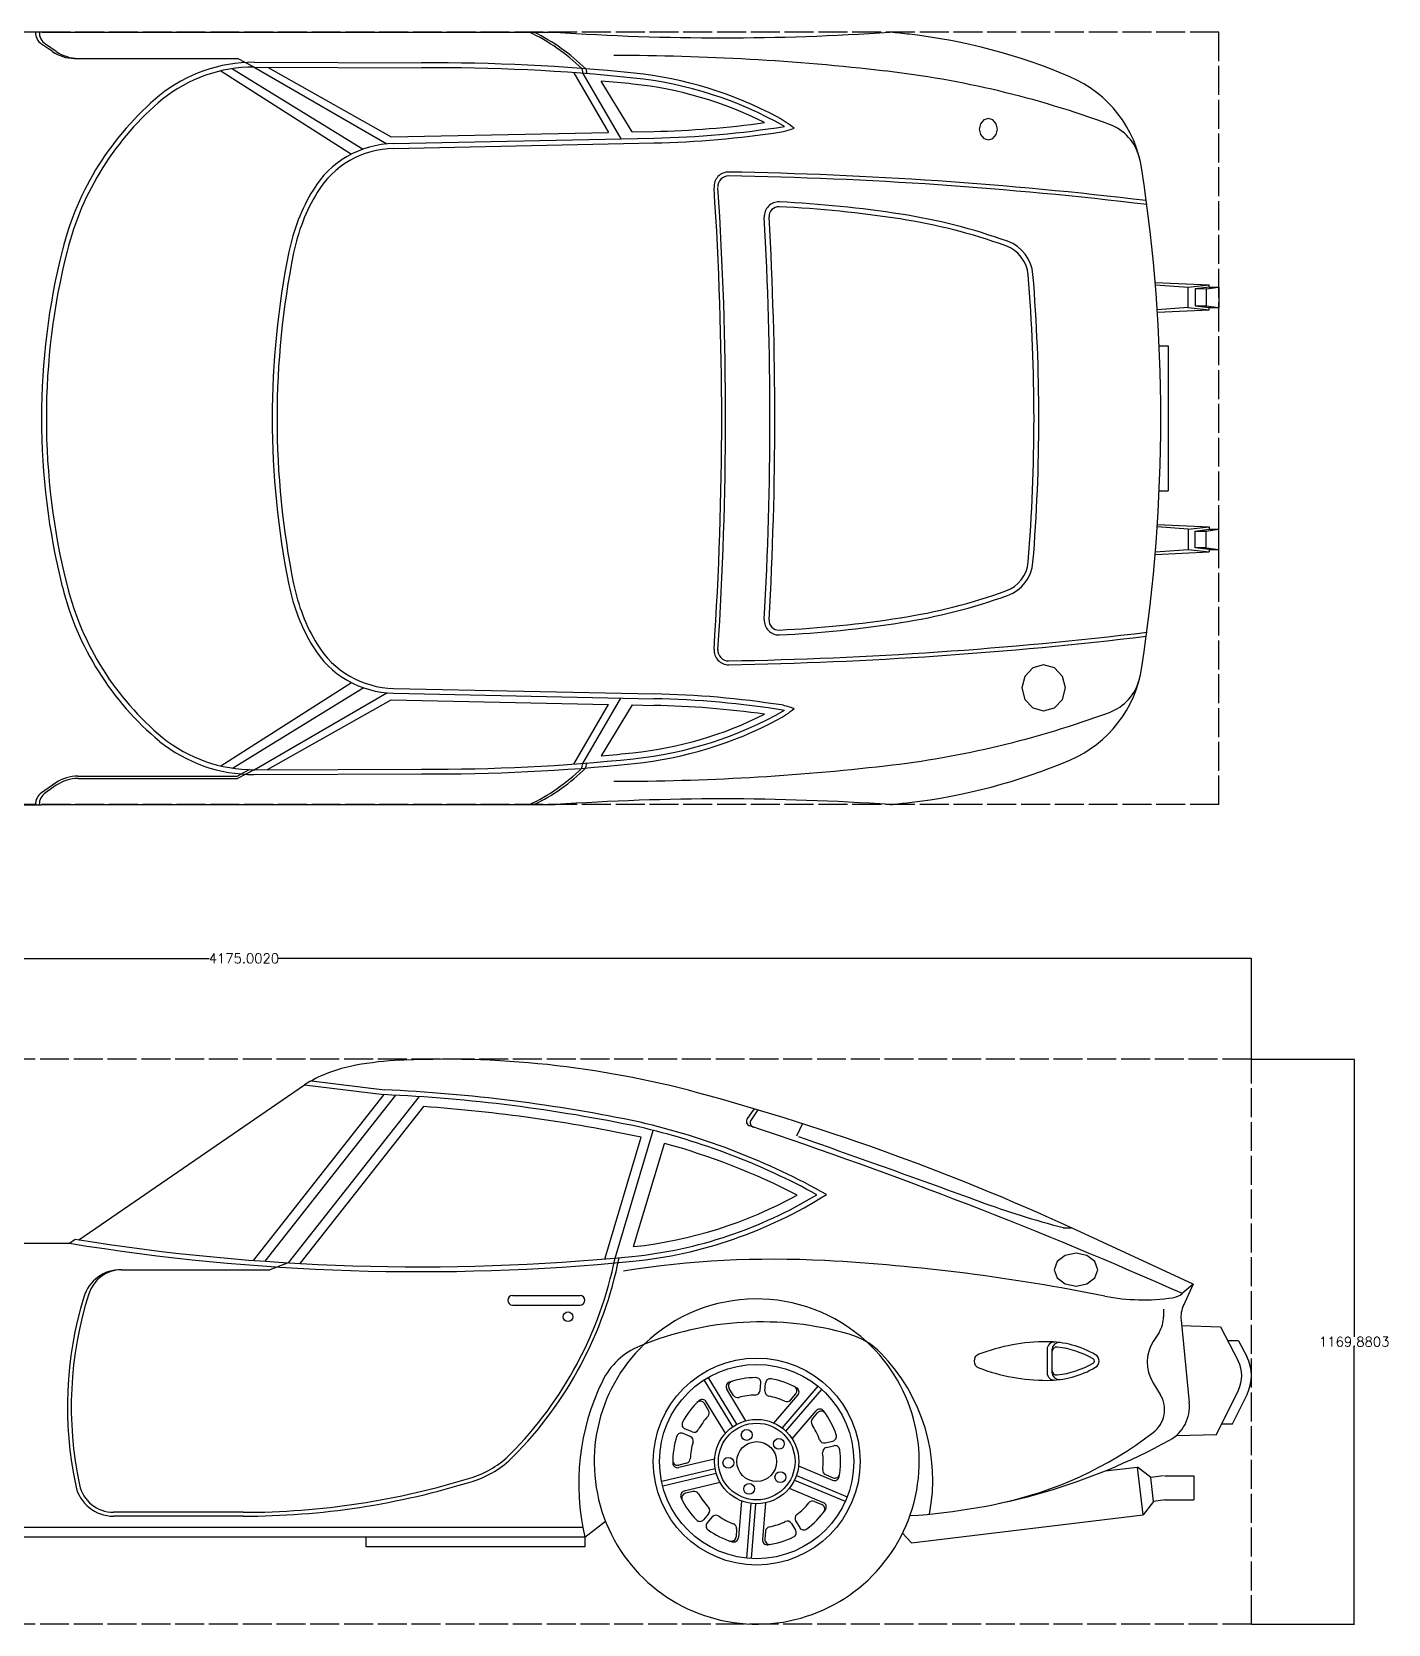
# Model space of a CAD drawing. Extents: x 1843 to 8456, y 2635 to 5933.
# Drawn here: x 5646 to 8456, y 2635 to 5933 of the extents above; entities that cross this region are included whole.
import ezdxf

# ---------------------------------------------------------------- set-up
doc = ezdxf.new("R2010")
doc.units = 0
doc.header["$LTSCALE"] = 10
doc.header["$MEASUREMENT"] = 0
doc.linetypes.add('DASHED', pattern=[7, 6, -1])
doc.layers.get('0').update_dxf_attribs({"linetype": 'DASHED'})
doc.layers.add('SYMBOLS', color=6, linetype='Continuous')
doc.styles.get("Standard").update_dxf_attribs({"font": 'txt', "bigfont": 'bigfont'})
doc.dimstyles.get("Standard").update_dxf_attribs({"dimtxt": 20, "dimasz": 0.18, "dimexe": 0.18, "dimexo": 0.0625, "dimgap": 0.09, "dimtad": 0, "dimtih": 1, "dimtoh": 1, "dimdec": 4, "dimzin": 0, "dimdsep": 46, "dimtxsty": 'Standard', "dimcen": 0.09, "dimadec": 0, "dimazin": 0, "dimtfac": 1, "dimtdec": 4, "dimtofl": 0, "dimtmove": 0, "dimatfit": 3, "dimfxl": 1, "dimtolj": 1, "dimtzin": 0, "dimarcsym": 0})

# ---------------------------------------------------------------- blocks, each defined once
blk = doc.blocks.new('*D2')
at = {"color": 0, "linetype": 'Continuous', "lineweight": -2, "transparency": 16777216}
for p, q in [((3997.7, 3804.5), (3997.7, 4013.8)), ((3997.9, 4013.6), (6013.5, 4013.6)), ((8172.5, 4013.6), (6157, 4013.6)), ((8172.7, 3804.5), (8172.7, 4013.8))]:
    blk.add_line(p, q, dxfattribs=at)
at = {"color": 0, "linetype": 'Continuous', "transparency": 16777216}
for points in [[(3997.9, 4013.7), (3997.9, 4013.6), (3997.7, 4013.6)], [(8172.5, 4013.7), (8172.5, 4013.6), (8172.7, 4013.6)]]:
    blk.add_solid(points, dxfattribs=at)
at = {"layer": 'Defpoints', "color": 0, "linetype": 'Continuous', "transparency": 16777216}
for p in [(8172.7, 4013.6), (3997.7, 3804.5), (8172.7, 3804.5)]:
    blk.add_point(p, dxfattribs=at)
at = {"color": 0, "linetype": 'Continuous', "transparency": 16777216, "insert": (6085.2, 4013.6), "char_height": 20, "attachment_point": 5}
blk.add_mtext('\\A1;4175.0020', dxfattribs=at)
blk = doc.blocks.new('*D3')
at = {"color": 0, "linetype": 'Continuous', "lineweight": -2, "transparency": 16777216}
for p, q in [((8172.8, 3804.5), (8386.1, 3804.5)), ((8385.9, 3804.3), (8385.9, 3229.6)), ((8385.9, 2634.8), (8385.9, 3209.4)), ((8172.8, 2634.6), (8386.1, 2634.6))]:
    blk.add_line(p, q, dxfattribs=at)
at = {"color": 0, "linetype": 'Continuous', "transparency": 16777216}
for points in [[(8385.9, 3804.3), (8385.9, 3804.3), (8385.9, 3804.5)], [(8385.9, 2634.8), (8385.9, 2634.8), (8385.9, 2634.6)]]:
    blk.add_solid(points, dxfattribs=at)
at = {"layer": 'Defpoints', "color": 0, "linetype": 'Continuous', "transparency": 16777216}
for p in [(8172.7, 3804.5), (8172.7, 2634.6), (8385.9, 2634.6)]:
    blk.add_point(p, dxfattribs=at)
at = {"color": 0, "linetype": 'Continuous', "transparency": 16777216, "insert": (8385.9, 3219.5), "char_height": 20, "attachment_point": 5}
blk.add_mtext('\\A1;1169.8803', dxfattribs=at)

msp = doc.modelspace()

# ---------------------------------------------------------------- linework, layer by layer
for p, q in [((8105.59619, 5931.91296), (3930.59619, 5931.91296)), ((8105.59619, 4332.007), (8105.59619, 5931.91296)), ((8105.59619, 4332.007), (3930.59619, 4332.007)), ((8172.712, 3804.47335), (3997.71, 3804.47335)), ((8172.712, 2634.59309), (8172.712, 3804.47335)), ((8172.712, 2634.59309), (3997.71, 2634.59309))]:
    msp.add_line(p, q)
at = {"layer": 'SYMBOLS'}
for p, q in [((5688.36619, 5891.85998), (5666.01619, 5907.25998)), ((5666.37619, 5931.95998), (6729.86619, 5931.95998)), ((5696.37619, 5891.88998), (5674.02619, 5907.29998)), ((5733.77619, 5877.71998), (6072.07619, 5877.71998)), ((6106.10619, 5859.51998), (6072.07619, 5877.71998)), ((6037.22619, 5851.71998), (6307.93619, 5679.08998)), ((6061.28619, 5856.27998), (6332.47619, 5689.69998)), ((6106.10619, 5859.51998), (6381.13619, 5700.38998)), ((6106.10619, 5859.51998), (6453.66619, 5858.26998)), ((6106.14619, 5869.51998), (6453.70619, 5868.26998)), ((6134.05619, 5859.41998), (6390.30619, 5714.93998)), ((6769.07619, 5847.83998), (6840.91619, 5724.39998)), ((6785.07619, 5856.67998), (6787.22619, 5846.47998)), ((6787.22619, 5846.47998), (6866.02619, 5711.07998)), ((6793.42619, 5856.02998), (6795.57619, 5845.82998)), ((6889.33619, 5725.41998), (6825.59619, 5830.76998)), ((7611.27619, 5742.30998), (7608.73619, 5731.20998)), ((7618.21619, 5750.42998), (7611.27619, 5742.30998)), ((7627.70619, 5753.39998), (7618.21619, 5750.42998)), ((7637.19619, 5750.42998), (7627.70619, 5753.39998)), ((7644.14619, 5742.30998), (7637.19619, 5750.42998)), ((7646.68619, 5731.20998), (7644.14619, 5742.30998)), ((6390.30619, 5714.93998), (6840.91619, 5724.39998)), ((6395.18619, 5701.17998), (6934.77619, 5712.51998)), ((6889.33619, 5725.41998), (6934.48619, 5726.36998)), ((7608.73619, 5731.20998), (7611.27619, 5720.11998)), ((7611.27619, 5720.11998), (7618.21619, 5711.99998)), ((7618.21619, 5711.99998), (7627.70619, 5709.01998)), ((7627.70619, 5709.01998), (7637.19619, 5711.99998)), ((7637.19619, 5711.99998), (7644.14619, 5720.11998)), ((7644.14619, 5720.11998), (7646.68619, 5731.20998)), ((6395.39619, 5691.18998), (6934.98619, 5702.51998)), ((7973.40619, 5413.55998), (8085.59619, 5408.56998)), ((7973.81619, 5408.56998), (8041.79619, 5403.71998)), ((8041.79619, 5403.71998), (8085.59619, 5408.56998)), ((8041.79619, 5361.64998), (8041.79619, 5403.71998)), ((8085.59619, 5403.71998), (8056.56619, 5400.05998)), ((8056.56619, 5400.05998), (8056.56619, 5365.29998)), ((8079.09619, 5400.05998), (8059.34619, 5399.91998)), ((8079.09619, 5400.05998), (8105.59619, 5403.71998)), ((8079.09619, 5400.05998), (8079.09619, 5365.29998)), ((8085.59619, 5403.71998), (8085.59619, 5408.56998)), ((8085.59619, 5403.71998), (8105.59619, 5403.71998)), ((8105.59619, 5403.71998), (8105.59619, 5361.64998)), ((8041.79619, 5361.64998), (7977.63619, 5356.80998)), ((7977.96619, 5351.80998), (8085.59619, 5356.80998)), ((8041.79619, 5361.64998), (8085.59619, 5356.80998)), ((8056.56619, 5365.29998), (8079.09619, 5365.29998)), ((8056.56619, 5365.29998), (8085.59619, 5361.64998)), ((8079.09619, 5365.29998), (8105.59619, 5361.64998)), ((8085.59619, 5361.64998), (8105.59619, 5361.64998)), ((8085.59619, 5356.80998), (8085.59619, 5361.64998)), ((7981.75619, 5281.95998), (8000.59619, 5281.95998)), ((8000.59619, 5281.95998), (8000.59619, 4981.95998)), ((7981.75619, 4981.95998), (8000.59619, 4981.95998)), ((8041.79619, 4902.26998), (7977.63619, 4907.10998)), ((7977.96619, 4912.10998), (8085.59619, 4907.10998)), ((8041.79619, 4902.26998), (8085.59619, 4907.10998)), ((8041.79619, 4902.26998), (8041.79619, 4860.19998)), ((8056.56619, 4898.61998), (8085.59619, 4902.26998)), ((8056.56619, 4863.85998), (8056.56619, 4898.61998)), ((8056.56619, 4898.61998), (8079.09619, 4898.61998)), ((8079.09619, 4898.61998), (8105.59619, 4902.26998)), ((8079.09619, 4863.85998), (8079.09619, 4898.61998)), ((8085.59619, 4907.10998), (8085.59619, 4902.26998)), ((8085.59619, 4902.26998), (8105.59619, 4902.26998)), ((8105.59619, 4860.19998), (8105.59619, 4902.26998)), ((7973.40619, 4850.35998), (8085.59619, 4855.34998)), ((7973.81619, 4855.34998), (8041.79619, 4860.19998)), ((8041.79619, 4860.19998), (8085.59619, 4855.34998)), ((8085.59619, 4860.19998), (8056.56619, 4863.85998)), ((8079.09619, 4863.85998), (8059.34619, 4863.99998)), ((8079.09619, 4863.85998), (8105.59619, 4860.19998)), ((8085.59619, 4860.19998), (8085.59619, 4855.34998)), ((8085.59619, 4860.19998), (8105.59619, 4860.19998)), ((7742.29619, 4621.59998), (7719.79619, 4615.19998)), ((7764.79619, 4615.19998), (7742.29619, 4621.59998)), ((6037.22619, 4412.19998), (6307.93619, 4584.82998)), ((7703.32619, 4597.71998), (7697.29619, 4573.83998)), ((7719.79619, 4615.19998), (7703.32619, 4597.71998)), ((7781.26619, 4597.71998), (7764.79619, 4615.19998)), ((7787.29619, 4573.83998), (7781.26619, 4597.71998)), ((6061.28619, 4407.63998), (6332.47619, 4574.21998)), ((6106.10619, 4404.39998), (6381.13619, 4563.52998)), ((6395.18619, 4562.73998), (6934.77619, 4551.39998)), ((6395.39619, 4572.72998), (6934.98619, 4561.39998)), ((6787.22619, 4417.43998), (6866.02619, 4552.83998)), ((7697.29619, 4573.83998), (7703.32619, 4549.95998)), ((7781.26619, 4549.95998), (7787.29619, 4573.83998)), ((6134.05619, 4404.49998), (6390.30619, 4548.97998)), ((6390.30619, 4548.97998), (6840.91619, 4539.51998)), ((6769.07619, 4416.07998), (6840.91619, 4539.51998)), ((6889.33619, 4538.49998), (6825.59619, 4433.14998)), ((6889.33619, 4538.49998), (6934.48619, 4537.54998)), ((7703.32619, 4549.95998), (7719.79619, 4532.47998)), ((7719.79619, 4532.47998), (7742.29619, 4526.07998)), ((7742.29619, 4526.07998), (7764.79619, 4532.47998)), ((7764.79619, 4532.47998), (7781.26619, 4549.95998)), ((5741.02619, 4391.19998), (6072.07619, 4391.19998)), ((6096.96619, 4404.51998), (6072.07619, 4391.19998)), ((6106.10619, 4404.39998), (6072.07619, 4386.19998)), ((6106.10619, 4404.39998), (6453.66619, 4405.64998)), ((6106.14619, 4394.39998), (6453.70619, 4395.64998)), ((6785.07619, 4407.23998), (6787.22619, 4417.43998)), ((6793.42619, 4407.88998), (6795.57619, 4418.08998)), ((5695.61619, 4377.05998), (5666.01619, 4356.65998)), ((5696.37619, 4372.02998), (5674.02619, 4356.61998)), ((5741.83619, 4386.19998), (6072.07619, 4386.19998)), ((5666.37619, 4331.95998), (6729.86619, 4331.95998))]:
    msp.add_line(p, q, dxfattribs=at)
at = {"layer": 'SYMBOLS', "linetype": 'Continuous'}
for p, q in [((6225.26, 3760.23), (6376.3, 3741.2)), ((5742.88, 3430.54), (6210.89, 3751.97)), ((6375.05, 3731.27), (6104.34, 3388)), ((6399.59, 3730.09), (6128.4, 3386.21)), ((6448.25, 3727.21), (6176.81, 3383.01)), ((6210.89, 3751.97), (6375.05, 3731.27)), ((6457.42, 3706.53), (6201.17, 3381.59)), ((7142.36, 3702.06), (7128.15, 3681.68)), ((7150.36, 3699.68), (7136.12, 3678.96)), ((7242.36, 3671.25), (7230.39, 3645.47)), ((6832.92, 3390.88), (6908.03, 3643.05)), ((6854.34, 3392.75), (6933.14, 3657.29)), ((6892.71, 3416.49), (6956.45, 3630.46)), ((5723.78, 3423.48), (5735.72, 3431.68)), ((7782.9, 3455.76), (7799.44, 3455.76)), ((8052.18, 3338.43), (7827.14, 3442.99)), ((5309.39, 3423.48), (5723.78, 3423.48)), ((7786.91, 3398.3), (7770.44, 3385.81)), ((7809.41, 3402.87), (7786.91, 3398.3)), ((7831.91, 3398.3), (7809.41, 3402.87)), ((7848.38, 3385.81), (7831.91, 3398.3)), ((5830.98, 3368.65), (6139.19, 3368.65)), ((6176.81, 3383.01), (6139.19, 3368.65)), ((7770.44, 3385.81), (7764.41, 3368.76)), ((7764.41, 3368.76), (7770.44, 3351.7)), ((7854.41, 3368.76), (7848.38, 3385.81)), ((7848.38, 3351.7), (7854.41, 3368.76)), ((7770.44, 3351.7), (7786.91, 3339.21)), ((7786.91, 3339.21), (7809.41, 3334.64)), ((7809.41, 3334.64), (7831.91, 3339.21)), ((7831.91, 3339.21), (7848.38, 3351.7)), ((8052.18, 3338.43), (8029.48, 3319.51)), ((8052.18, 3338.43), (8031.11, 3293.08)), ((6641.7, 3315.49), (6781.8, 3315.49)), ((6641.7, 3295.49), (6781.8, 3295.49)), ((7990.65, 3287.15), (7990.65, 3270.96)), ((7981.36, 3238.89), (7969.35, 3219.9)), ((8027.03, 3264.43), (8044.12, 3093.55)), ((8028.16, 3253.14), (8108.91, 3250.51)), ((8108.91, 3250.51), (8145.3, 3179.7)), ((7749.49, 3203.95), (7749.49, 3155.17)), ((7759.47, 3202.87), (7759.47, 3156.25)), ((8123.68, 3221.76), (8146.38, 3221.76)), ((8146.21, 3221.68), (8163.09, 3188.84)), ((7098.09, 3043.31), (7038.88, 3140.62)), ((7106.63, 3048.51), (7047.42, 3145.82)), ((7154.72, 3118.32), (7156.03, 3134.4)), ((7164.68, 3117.51), (7166, 3133.58)), ((7968.77, 3135.3), (7984.03, 3110.44)), ((7125.54, 3055.9), (7085.87, 3121.11)), ((7099.38, 3108.51), (7090.75, 3122.7)), ((7183.32, 3051.18), (7233.07, 3109.06)), ((7200.77, 3040.8), (7275.02, 3127.19)), ((7208.36, 3034.28), (7282.61, 3120.67)), ((7217.68, 3098.83), (7228.51, 3111.43)), ((8100.41, 3027.44), (8145.79, 3119.41)), ((8133.71, 3049.73), (8163.73, 3110.56)), ((7048.13, 3077.32), (7039.49, 3091.51)), ((7082.83, 3029.91), (7043.15, 3095.12)), ((7221.24, 3018.58), (7270.99, 3076.47)), ((7263.19, 3059.72), (7274.01, 3072.32)), ((7013.99, 3032.69), (6999.11, 3038.91)), ((8111.41, 3049.73), (8133.71, 3049.73)), ((7010.13, 3023.46), (6995.25, 3029.68)), ((7289.61, 3010.13), (7305.31, 3013.84)), ((7291.92, 3000.4), (7307.61, 3004.11)), ((8017.26, 3025.44), (8100.41, 3027.44)), ((7060.48, 2976.43), (6986.21, 2958.84)), ((7061.67, 2956.16), (6950.82, 2929.91)), ((7063.98, 2946.43), (6953.13, 2920.18)), ((7002.36, 2967.81), (6986.2, 2963.98)), ((7230.12, 2942.37), (7335.22, 2898.45)), ((7234.59, 2962.18), (7305.02, 2932.75)), ((7290.53, 2944.22), (7305.86, 2937.81)), ((7869.64, 2952), (7936.56, 2960.03)), ((7948.47, 2860.74), (7936.56, 2960.03)), ((7964.32, 2938.54), (7936.56, 2960.03)), ((7990.98, 2941.74), (7964.32, 2938.54)), ((7970.27, 2888.9), (7964.32, 2938.54)), ((7992.47, 2941.74), (8053.61, 2941.74)), ((8053.61, 2941.74), (8053.61, 2891.74)), ((8053.61, 2935.74), (8053.61, 2932.43)), ((7072, 2927.77), (6997.73, 2910.19)), ((7016.19, 2909.42), (7000.02, 2905.59)), ((7215.31, 2916.04), (7285.74, 2886.61)), ((7226.26, 2933.14), (7331.37, 2889.22)), ((7115.96, 2889.99), (7109.73, 2813.92)), ((7135.61, 2884.86), (7126.31, 2771.33)), ((7145.57, 2884.04), (7136.28, 2770.51)), ((7165.79, 2885.91), (7159.57, 2809.84)), ((7267.4, 2888.86), (7282.73, 2882.45)), ((7970.27, 2888.9), (7948.47, 2860.74)), ((7993.97, 2891.74), (7970.27, 2888.9)), ((7992.47, 2891.74), (8053.61, 2891.74)), ((6083.42, 2866.18), (5814.81, 2866.18)), ((6083.42, 2858.18), (5814.81, 2858.18)), ((6791.67, 2814.56), (6834.3, 2848.07)), ((7048.09, 2863.16), (7037.57, 2850.93)), ((7055.67, 2856.64), (7045.16, 2844.41)), ((7219.86, 2843.2), (7228.24, 2829.42)), ((7228.4, 2848.4), (7236.78, 2834.62)), ((7468.38, 2803.13), (7948.47, 2860.74)), ((6787.41, 2834.56), (5125.47, 2834.56)), ((6791.67, 2814.56), (5210.88, 2814.56)), ((6338.74, 2794.56), (6338.74, 2814.56)), ((6791.67, 2814.56), (6791.67, 2794.56)), ((7106.2, 2832.05), (7104.85, 2815.5)), ((7166, 2827.16), (7164.65, 2810.6)), ((7468.38, 2803.13), (7450.13, 2823.14)), ((6791.67, 2794.56), (6338.74, 2794.56))]:
    msp.add_line(p, q, dxfattribs=at)
for centre, radius in [((6756.84, 3271.25), 10), ((7147.71, 2971.39), 214.313), ((7147.71, 2971.38), 201.212), ((7147.71, 2971.39), 87.372), ((7147.71, 2971.39), 79.4101), ((7127.07, 3026.39), 11.2677), ((7147.71, 2971.39), 41.1666), ((7193.64, 3008.01), 11.2677), ((7089.02, 2968.76), 11.2677), ((7196.73, 2939.02), 11.2677), ((7132.07, 2914.76), 11.2677)]:
    msp.add_circle(centre, radius, dxfattribs=at)
at = {"layer": 'SYMBOLS'}
for centre, radius, start, end in [((5521.70619, -14170.90002), 20103.5, 89.59, 91.51), ((5683.04619, 5931.95998), 30, 180, 235.41), ((5691.05619, 5931.99998), 30, 180, 235.41), ((6501.42619, 5563.67998), 407.806, 45.93, 64.57), ((6506.07619, 5563.57998), 410, 45.5, 63.96), ((7077.11619, 10992.39998), 5072.25, 266.07, 273.92), ((6918.99619, 1206.42998), 4752.48, 83.41, 83.89), ((7326.62619, 4735.43998), 1200, 66.94, 83.41), ((5733.77619, 5957.71998), 80, 235.41, 270), ((5741.83619, 5957.71998), 80.001, 235.37, 270), ((6852.55619, 952.36998), 4931.18, 83.46, 90.01), ((6105.28619, 5558.61998), 310.901, 89.84, 128.82), ((6105.28619, 5558.61998), 300.901, 89.84, 128.82), ((6479.30619, 1858.34998), 4010, 84.07, 90.37), ((6479.30619, 1858.34998), 4000, 84.07, 90.37), ((6809.87619, 5041.22998), 810, 61.88, 84.07), ((7186.20619, 3864.49998), 2000, 69.75, 83.47), ((7698.71619, 5609.53998), 250, 8.7, 66.94), ((6479.30619, 1858.34998), 3987.49, 84.07, 85.02), ((6809.87619, 5041.22998), 787.488, 63.27, 84.07), ((6809.87619, 5041.22998), 800, 60.37, 84.07), ((6300.52619, 5331.90998), 610, 129.78, 165.89), ((6300.52619, 5331.90998), 600, 129.78, 165.89), ((6892.77619, 7712.07998), 1986.15, 271.2, 277.85), ((7097.37619, 5579.22998), 200, 50.21, 61.88), ((7843.96619, 5647.01998), 100, 14.47, 69.75), ((6892.77619, 7712.07998), 2000, 271.2, 278.99), ((6892.77619, 7712.07998), 2010, 271.2, 278.76), ((7158.52619, 5921.40998), 199.999, 281.64, 289.52), ((6399.38619, 5501.22998), 200, 91.2, 148.75), ((6399.38619, 5501.22998), 190, 91.2, 148.75), ((7089.24619, 5612.20998), 30, 89.03, 183.82), ((6946.49619, -2808.65002), 8452.06, 83.15, 89.03), ((4579.07619, 5131.95998), 3405.98, 351.3, 8.71), ((-108.69481, 5131.95998), 7183.94, 356.18, 3.81), ((7089.24619, 5612.20998), 22, 89.03, 183.82), ((-108.69481, 5131.95998), 7191.94, 356.18, 3.81), ((6946.49619, -2808.65002), 8444.06, 83.13, 89.03), ((6570.37619, 5397.47998), 400, 148.75, 168.56), ((6570.37619, 5397.47998), 390, 148.75, 168.56), ((7193.27619, 5550.30998), 30, 87.32, 183.27), ((7084.43619, 3221.30998), 2361.54, 81.18, 87.33), ((-108.69481, 5131.95998), 7283.94, 356.72, 3.28), ((7193.27619, 5550.30998), 20, 87.32, 183.27), ((-108.69481, 5131.95998), 7293.94, 356.72, 3.28), ((7084.43619, 3221.30998), 2351.54, 81.18, 87.33), ((7262.57619, 4369.10998), 1190, 70.28, 81.18), ((7262.57619, 4369.10998), 1200, 70.28, 81.18), ((7095.70619, 5131.95998), 1429.94, 165.88, 194.11), ((7095.70619, 5131.95998), 1419.94, 165.88, 194.11), ((7882.26619, 5131.95998), 1738.48, 168.56, 191.44), ((7882.26619, 5131.95998), 1728.48, 168.56, 191.44), ((7640.49619, 5423.42998), 70, 4.65, 70.28), ((7640.49619, 5423.42998), 80, 4.65, 70.28), ((4055.65619, 5131.95998), 3666.66, 355.35, 4.65), ((4055.65619, 5131.95998), 3676.66, 355.35, 4.65), ((7640.49619, 4840.48998), 70, 289.72, 355.35), ((7640.49619, 4840.48998), 80, 289.72, 355.35), ((6300.52619, 4932.00998), 610, 194.12, 230.23), ((6300.52619, 4932.00998), 600, 194.12, 230.23), ((6570.37619, 4866.43998), 400, 191.44, 211.25), ((6570.37619, 4866.43998), 390, 191.44, 211.25), ((7262.57619, 5894.80998), 1190, 278.82, 289.72), ((7262.57619, 5894.80998), 1200, 278.82, 289.72), ((7084.43619, 7042.60998), 2351.54, 272.68, 278.83), ((6946.49619, 13072.59998), 8444.06, 270.97, 276.87), ((7193.27619, 4713.60998), 30, 176.72, 272.67), ((7193.27619, 4713.60998), 20, 176.72, 272.67), ((7084.43619, 7042.60998), 2361.54, 272.68, 278.83), ((6399.38619, 4762.68998), 200, 211.25, 268.8), ((6399.38619, 4762.68998), 190, 211.25, 268.8), ((7089.24619, 4651.70998), 30, 176.18, 270.97), ((7089.24619, 4651.70998), 22, 176.18, 270.97), ((6946.49619, 13072.59998), 8452.06, 270.97, 276.85), ((7698.71619, 4654.37998), 250, 293.06, 351.3), ((7843.96619, 4616.89998), 100, 290.25, 345.53), ((6892.77619, 2551.83998), 2000, 81.01, 88.8), ((6892.77619, 2551.83998), 2010, 81.24, 88.8), ((6809.87619, 5222.68998), 787.488, 275.93, 296.73), ((6809.87619, 5222.68998), 800, 275.93, 299.63), ((6892.77619, 2551.83998), 1986.15, 82.15, 88.8), ((7097.37619, 4684.68998), 200, 298.12, 309.79), ((7158.52619, 4342.50998), 199.999, 70.47, 78.35), ((7186.20619, 6399.41998), 2000, 276.54, 290.26), ((6809.87619, 5222.68998), 810, 275.93, 298.12), ((6105.28619, 4705.29998), 310.901, 231.18, 270.16), ((6105.28619, 4705.29998), 300.901, 231.18, 270.16), ((6479.30619, 8405.56998), 4000, 269.63, 275.93), ((6479.30619, 8405.56998), 3987.49, 274.98, 275.93), ((7326.62619, 5528.47998), 1200, 276.59, 293.06), ((5741.02619, 4311.19998), 80, 90, 124.59), ((6479.30619, 8405.56998), 4010, 269.63, 275.93), ((6501.42619, 4700.23998), 407.806, 295.44, 314.08), ((6506.07619, 4700.33998), 410, 296.04, 314.5), ((6852.55619, 9311.59998), 4931.18, 269.99, 276.54), ((5683.04619, 4331.95998), 30, 124.59, 180), ((5691.05619, 4331.91998), 30, 124.59, 180), ((5741.83619, 4306.19998), 80.001, 90, 124.64), ((5521.70619, 24434.89998), 20103.5, 268.5, 270.41), ((7077.11619, -728.39152), 5072.25, 86.07, 93.92), ((6918.99619, 9057.48998), 4752.48, 276.1, 276.59)]:
    msp.add_arc(centre, radius, start, end, dxfattribs=at)
at = {"layer": 'SYMBOLS', "linetype": 'Continuous'}
for centre, radius, start, end in [((6429.41, 3202.61), 600, 93.03, 101.88), ((6503.33, 1804.56), 2000, 74.87, 93.03), ((6367.65, 3496.18), 300, 101.88, 121.5), ((6229.98, 461.103), 3273.39, 78.12, 87.46), ((6229.98, 461.103), 3283.39, 78.12, 87.46), ((5720.24, -1091.43), 5000, 65.08, 74.87), ((6229.98, 461.103), 3253.39, 77.97, 85.99), ((6578.64, 2255.98), 1445.46, 61.32, 77), ((6578.64, 2255.98), 1455.46, 60.64, 76.99), ((7136.36, 3675.96), 10, 145.12, 251.59), ((3975.36, -5821.84), 10000, 66.08, 71.59), ((7144.36, 3673.3), 10, 145.49, 251.54), ((6578.64, 2255.98), 1425.46, 62.75, 74.63), ((-6898.11, -36467.4), 42528.3, 70.05, 70.59), ((6797.19, 4309.11), 917.715, 275.79, 301.19), ((6797.19, 4309.11), 927.715, 275.79, 302.25), ((6797.19, 4309.11), 897.715, 276.11, 298.92), ((8291.82, 5389.93), 2000, 250.05, 255.25), ((6450.82, 7888.73), 4514.04, 260.88, 275.57), ((6450.82, 7888.73), 4524.04, 260.75, 275.58), ((5829.7, 3288.65), 80, 89.09, 163.1), ((5832.19, 3296.65), 72, 90, 162.41), ((6067.05, 3552.71), 803.376, 315.19, 348.51), ((6067.05, 3552.71), 811.376, 315.19, 348.68), ((7182.82, 1390.33), 2000, 86.95, 98.95), ((7077.08, -596.97), 3990.11, 78.55, 86.95), ((6501.37, 3084.55), 781.987, 163.1, 192.04), ((6501.37, 3084.55), 773.987, 162.41, 192.03), ((6641.7, 3305.49), 10, 90, 270), ((6781.8, 3305.49), 10, 270, 90), ((7147.71, 2971.36), 336.796, 47.37, 133.84), ((7948.66, 3734.74), 428.448, 259.29, 278.17), ((8003.87, 3350.24), 40, 278.17, 309.81), ((7930.65, 3270.96), 60, 327.69, 0), ((8086.73, 3270.4), 60, 155.08, 185.71), ((7157.42, 2600.85), 659.793, 73.98, 112.45), ((7298.13, 3090.83), 150, 44.25, 73.97), ((7147.71, 2971.37), 336.796, 133.85, 47.37), ((6962.79, 3072.02), 150, 112.44, 153.92), ((7749.49, 2819.56), 400, 90, 110.76), ((7749.49, 3019.56), 200, 59.87, 90), ((7764.49, 3203.95), 15, 85.35, 180), ((7774.47, 3202.87), 15, 82.24, 180), ((7769.47, 3198.45), 10, 83.63, 180), ((7749.49, 3019.56), 190, 59.87, 83.63), ((8036.96, 3177.14), 80, 147.69, 211.53), ((7135.68, 2932.56), 376.812, 349.29, 44.25), ((7613.02, 3179.56), 15, 110.76, 249.24), ((7749.49, 3339.56), 200, 270, 300.13), ((7749.49, 3339.56), 190, 276.37, 300.13), ((7842.36, 3179.56), 5, 300.13, 59.86), ((7842.36, 3179.56), 15, 300.13, 59.86), ((8085.69, 3149.06), 67.022, 333.74, 27.2), ((8085.69, 3149.06), 87.022, 333.74, 27.2), ((7262.67, 2925.31), 483.843, 153.93, 193.23), ((7094.41, 3126.31), 10, 108.985, 211.321), ((7099.29, 3127.9), 10, 107.188, 211.321), ((7147.71, 2971.39), 173.829, 90.5738, 108.985), ((7146.07, 3135.21), 10, 355.321, 90.574), ((7175.97, 3132.76), 10, 80.0672, 175.321), ((7147.71, 2971.39), 173.829, 61.6561, 80.0672), ((7749.49, 3539.56), 400, 249.24, 270), ((7764.49, 3155.17), 15, 180, 274.65), ((7769.47, 3160.67), 10, 180, 276.37), ((7774.47, 3156.25), 15, 180, 277.76), ((7107.93, 3113.71), 10, 211.321, 285.616), ((7147.71, 2971.39), 137.777, 91.1463, 105.616), ((7144.75, 3119.14), 10, 271.146, 355.321), ((7174.65, 3116.69), 10, 175.321, 259.495), ((7147.71, 2971.39), 137.777, 65.0252, 79.4947), ((7220.93, 3117.95), 10, 319.32, 63.453), ((7225.49, 3115.58), 10, 319.321, 61.656), ((7932.89, 3079.06), 60, 307.37, 31.53), ((7147.71, 2971.39), 173.829, 133.656, 152.067), ((7030.95, 3086.32), 10, 31.3205, 135.453), ((7034.61, 3089.92), 10, 31.3205, 133.656), ((7039.58, 3072.13), 10, 317.025, 31.321), ((7210.1, 3105.35), 10, 245.025, 319.321), ((7278.57, 3069.95), 10, 36.9849, 139.321), ((7281.6, 3065.8), 10, 35.1885, 139.321), ((7147.71, 2971.39), 173.829, 18.5738, 36.9849), ((7964.51, 3085.59), 80, 298.73, 5.72), ((7002.96, 3048.13), 10, 152.067, 247.321), ((7017.84, 3041.92), 10, 247.321, 331.495), ((7147.71, 2971.39), 137.777, 137.025, 151.495), ((7270.77, 3053.2), 10, 139.321, 213.616), ((7147.71, 2971.39), 137.777, 19.1463, 33.6158), ((7147.71, 2971.39), 173.829, 162.574, 180.985), ((6991.4, 3020.45), 10, 67.3205, 162.574), ((7147.71, 2971.39), 137.777, 163.146, 177.616), ((7006.28, 3014.24), 10, 343.146, 67.321), ((7287.31, 3019.86), 10, 199.146, 283.321), ((7303, 3023.57), 10, 283.321, 18.574), ((7309.91, 2994.38), 10, 8.06721, 103.321), ((7382.77, 4147.09), 1290.46, 273.67, 298.73), ((7483.69, 3667.13), 800, 281.88, 307.38), ((6500.79, 3121.84), 192, 287.35, 315.2), ((6500.79, 3121.84), 200, 287.35, 315.2), ((6983.89, 2973.71), 10, 179.188, 283.321), ((6983.9, 2968.57), 10, 180.985, 283.321), ((7000.06, 2977.54), 10, 283.321, 357.616), ((7294.22, 2990.67), 10, 103.321, 187.495), ((7147.71, 2971.39), 137.777, 353.025, 7.495), ((7147.71, 2971.39), 173.829, 349.656, 8.067), ((6083.42, 4458.18), 1592, 270, 287.35), ((7294.39, 2953.45), 10, 173.025, 247.321), ((7308.87, 2941.97), 10, 247.321, 349.656), ((7309.72, 2947.04), 10, 247.32, 351.453), ((5814.81, 2938.18), 80, 192.04, 270.01), ((5814.81, 2938.18), 72, 192.04, 270.01), ((6083.42, 4458.18), 1600, 270, 287.35), ((7000.03, 2900.46), 10, 103.321, 205.656), ((7002.33, 2895.86), 10, 103.32, 207.453), ((7018.49, 2899.69), 10, 29.0252, 103.321), ((7147.71, 2971.39), 137.777, 209.025, 223.495), ((7147.71, 2971.39), 173.829, 205.656, 224.067), ((7040.5, 2869.68), 10, 319.321, 43.495), ((7147.71, 2971.39), 137.777, 307.146, 321.616), ((7147.71, 2971.39), 173.829, 306.574, 324.985), ((7263.54, 2879.63), 10, 67.3205, 141.616), ((7278.87, 2873.23), 10, 323.188, 67.321), ((7281.88, 2877.39), 10, 324.985, 67.321), ((7029.99, 2857.45), 10, 224.067, 319.321), ((7052.74, 2837.89), 10, 139.321, 234.574), ((7063.25, 2850.12), 10, 55.1463, 139.321), ((7147.71, 2971.39), 137.777, 235.146, 249.616), ((7096.23, 2832.87), 10, 355.321, 69.616), ((7147.71, 2971.39), 137.777, 281.025, 295.495), ((7211.31, 2838), 10, 31.3205, 115.495), ((7236.94, 2853.6), 10, 127.146, 211.321), ((7147.71, 2971.39), 173.829, 234.574, 252.985), ((7094.88, 2816.31), 10, 251.188, 355.321), ((7099.77, 2814.73), 10, 252.985, 355.321), ((7169.53, 2809.02), 10, 175.321, 277.656), ((7174.61, 2809.79), 10, 175.32, 279.453), ((7175.97, 2826.34), 10, 101.025, 175.321), ((7147.71, 2971.39), 173.829, 277.656, 296.067), ((7219.7, 2824.23), 10, 296.067, 31.321), ((7245.32, 2839.82), 10, 211.321, 306.574)]:
    msp.add_arc(centre, radius, start, end, dxfattribs=at)

# ---------------------------------------------------------------- dimensions: what is measured, and where the dimension line sits
at = {"linetype": 'Continuous'}
dim = msp.add_linear_dim(base=(8172.712, 4013.64165), p1=(3997.71, 3804.47335), p2=(8172.712, 3804.47335), dimstyle='Standard', dxfattribs=at)
dim.commit()
dim.dimension.update_dxf_attribs({"geometry": '*D2', "text_midpoint": (6085.211, 4013.64165)})
dim = msp.add_linear_dim(base=(8385.89362, 2634.59309), p1=(8172.712, 3804.47335), p2=(8172.712, 2634.59309), angle=90, dimstyle='Standard', dxfattribs=at)
dim.commit()
dim.dimension.update_dxf_attribs({"geometry": '*D3', "text_midpoint": (8385.89362, 3219.53322)})

doc.saveas('drawing.dxf')
